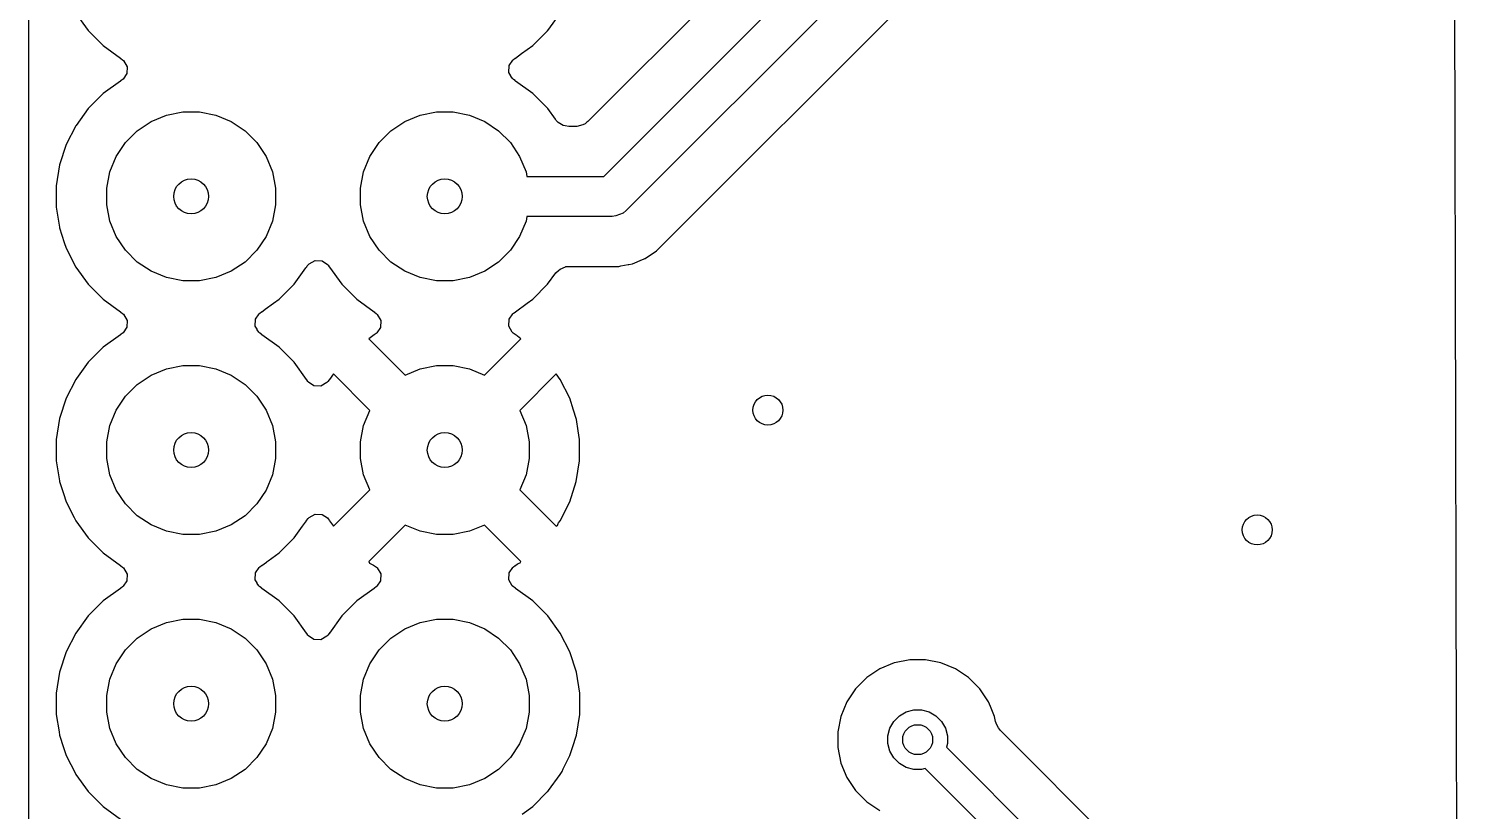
# Model space of a CAD drawing. Header units: inches. Extents: x -1.73 to 1.75, y 0.02 to 4.69.
# Drawn here: x -1.386 to -0.816, y 3.425 to 3.733 of the extents above; entities that cross this region are included whole.
import ezdxf

# ---------------------------------------------------------------- set-up
doc = ezdxf.new("R2010")
doc.units = ezdxf.units.IN
doc.header["$MEASUREMENT"] = 0
doc.layers.add('BLACK', color=250, linetype='CONTINUOUS')

msp = doc.modelspace()

# ---------------------------------------------------------------- linework, layer by layer
at = {"layer": 'BLACK', "linetype": 'CONTINUOUS'}
for p, q in [((-1.38581, 2.44965), (-1.38581, 4.67944)), ((-1.15917, 3.6748), (-0.64951, 4.18446)), ((-0.63837, 4.17333), (-1.15034, 3.66136)), ((-0.81702, 4.04482), (-1.1654, 3.69643)), ((-0.82418, 3.94788), (-0.82309, 3.45975)), ((-1.13833, 3.64551), (-1.01197, 3.77186)), ((-1.36732, 3.73906), (-1.36241, 3.73229)), ((-1.18129, 3.73229), (-1.17638, 3.73906)), ((-1.36241, 3.73229), (-1.35649, 3.72637)), ((-1.18718, 3.72641), (-1.18133, 3.73226)), ((-1.18133, 3.73226), (-1.1813, 3.73229)), ((-1.1813, 3.73229), (-1.18129, 3.73229)), ((-1.35649, 3.72637), (-1.34972, 3.72145)), ((-1.19398, 3.72145), (-1.19156, 3.72322)), ((-1.19156, 3.72322), (-1.18721, 3.72637)), ((-1.18721, 3.72638), (-1.18718, 3.72641)), ((-1.18721, 3.72637), (-1.18721, 3.72638)), ((-1.18721, 3.72637), (-1.18721, 3.72637)), ((-1.34972, 3.72145), (-1.34972, 3.72145)), ((-1.34972, 3.72145), (-1.3497, 3.72144)), ((-1.3497, 3.72144), (-1.34964, 3.7214)), ((-1.34964, 3.7214), (-1.34956, 3.72134)), ((-1.34956, 3.72134), (-1.34956, 3.72134)), ((-1.34956, 3.72134), (-1.3489, 3.72083)), ((-1.3489, 3.72083), (-1.34849, 3.72045)), ((-1.34849, 3.72045), (-1.3471, 3.71807)), ((-1.3471, 3.71807), (-1.34722, 3.71532)), ((-1.1966, 3.71579), (-1.19648, 3.71853)), ((-1.19648, 3.71853), (-1.19505, 3.72065)), ((-1.19505, 3.72065), (-1.19477, 3.72089)), ((-1.19477, 3.72089), (-1.19413, 3.72137)), ((-1.19413, 3.72137), (-1.19398, 3.72145)), ((-1.19398, 3.72145), (-1.19398, 3.72145)), ((-1.34972, 3.7124), (-1.35649, 3.70748)), ((-1.34957, 3.71249), (-1.34972, 3.7124)), ((-1.34893, 3.71296), (-1.34957, 3.71249)), ((-1.34865, 3.71321), (-1.34893, 3.71296)), ((-1.34722, 3.71532), (-1.34865, 3.71321)), ((-1.19586, 3.71453), (-1.1966, 3.71579)), ((-1.19585, 3.71446), (-1.19586, 3.71453)), ((-1.19577, 3.71436), (-1.19585, 3.71446)), ((-1.19521, 3.71341), (-1.19577, 3.71436)), ((-1.1948, 3.71303), (-1.19521, 3.71341)), ((-1.19415, 3.71257), (-1.1948, 3.71303)), ((-1.19412, 3.71254), (-1.19415, 3.71257)), ((-1.19414, 3.71252), (-1.19412, 3.71254)), ((-1.19401, 3.71242), (-1.19414, 3.71252)), ((-1.19398, 3.7124), (-1.19401, 3.71242)), ((-1.19401, 3.71242), (-1.19401, 3.71242)), ((-1.18721, 3.70748), (-1.19398, 3.7124)), ((-1.35649, 3.70748), (-1.36241, 3.70157)), ((-1.18129, 3.70157), (-1.18721, 3.70748)), ((-1.18721, 3.70748), (-1.18721, 3.70748)), ((-1.36241, 3.70157), (-1.36721, 3.69495)), ((-1.36241, 3.70157), (-1.36241, 3.70157)), ((-1.33156, 3.69895), (-1.32513, 3.70023)), ((-1.32513, 3.70023), (-1.31857, 3.70023)), ((-1.31857, 3.70023), (-1.31214, 3.69895)), ((-1.23156, 3.69895), (-1.22513, 3.70023)), ((-1.22513, 3.70023), (-1.21857, 3.70023)), ((-1.21857, 3.70023), (-1.21214, 3.69895)), ((-1.17821, 3.69732), (-1.18129, 3.70157)), ((-1.18129, 3.70157), (-1.18129, 3.70157)), ((-1.36732, 3.6948), (-1.37112, 3.68734)), ((-1.36721, 3.69495), (-1.36732, 3.6948)), ((-1.34308, 3.6928), (-1.33763, 3.69644)), ((-1.33763, 3.69644), (-1.33156, 3.69895)), ((-1.31214, 3.69895), (-1.30608, 3.69644)), ((-1.30608, 3.69644), (-1.30062, 3.6928)), ((-1.24308, 3.6928), (-1.23763, 3.69644)), ((-1.23763, 3.69644), (-1.23156, 3.69895)), ((-1.21214, 3.69895), (-1.20608, 3.69644)), ((-1.20608, 3.69644), (-1.20062, 3.6928)), ((-1.1779, 3.69689), (-1.17821, 3.69732)), ((-1.1773, 3.69621), (-1.1779, 3.69689)), ((-1.17717, 3.69609), (-1.1773, 3.69621)), ((-1.17519, 3.69495), (-1.17717, 3.69609)), ((-1.17435, 3.69471), (-1.17519, 3.69495)), ((-1.17298, 3.69451), (-1.17435, 3.69471)), ((-1.16976, 3.69451), (-1.17298, 3.69451)), ((-1.16742, 3.69511), (-1.16976, 3.69451)), ((-1.16652, 3.6956), (-1.16742, 3.69511)), ((-1.16583, 3.6962), (-1.16652, 3.6956)), ((-1.1654, 3.69643), (-1.16583, 3.6962)), ((-1.34772, 3.68816), (-1.34308, 3.6928)), ((-1.30062, 3.6928), (-1.29598, 3.68816)), ((-1.24772, 3.68816), (-1.24308, 3.6928)), ((-1.20062, 3.6928), (-1.19598, 3.68816)), ((-1.37112, 3.68734), (-1.37371, 3.67938)), ((-1.35136, 3.6827), (-1.34772, 3.68816)), ((-1.29598, 3.68816), (-1.29234, 3.6827)), ((-1.25136, 3.6827), (-1.24772, 3.68816)), ((-1.19598, 3.68816), (-1.19234, 3.6827)), ((-1.37371, 3.67938), (-1.37502, 3.67111)), ((-1.35387, 3.67664), (-1.35136, 3.6827)), ((-1.29234, 3.6827), (-1.28983, 3.67664)), ((-1.25387, 3.67664), (-1.25136, 3.6827)), ((-1.19234, 3.6827), (-1.18983, 3.67664)), ((-1.35515, 3.67021), (-1.35387, 3.67664)), ((-1.28983, 3.67664), (-1.28855, 3.67021)), ((-1.25515, 3.67021), (-1.25387, 3.67664)), ((-1.18983, 3.67664), (-1.18946, 3.6748)), ((-1.18946, 3.6748), (-1.15917, 3.6748)), ((-1.37502, 3.67111), (-1.37502, 3.66274)), ((-1.35515, 3.66365), (-1.35515, 3.67021)), ((-1.28855, 3.67021), (-1.28855, 3.66365)), ((-1.25515, 3.66365), (-1.25515, 3.67021)), ((-1.37502, 3.66274), (-1.37377, 3.65486)), ((-1.35387, 3.65721), (-1.35515, 3.66365)), ((-1.28855, 3.66365), (-1.28983, 3.65721)), ((-1.25387, 3.65721), (-1.25515, 3.66365)), ((-1.15153, 3.66038), (-1.15437, 3.65921)), ((-1.15034, 3.66136), (-1.15153, 3.66038)), ((-1.37377, 3.65486), (-1.37371, 3.65448)), ((-1.35136, 3.65115), (-1.35387, 3.65721)), ((-1.28983, 3.65721), (-1.29234, 3.65115)), ((-1.25136, 3.65115), (-1.25387, 3.65721)), ((-1.18983, 3.65721), (-1.19234, 3.65115)), ((-1.18946, 3.65906), (-1.18983, 3.65721)), ((-1.15591, 3.65906), (-1.18946, 3.65906)), ((-1.15437, 3.65921), (-1.15591, 3.65906)), ((-1.37371, 3.65448), (-1.37186, 3.64877)), ((-1.34772, 3.6457), (-1.35136, 3.65115)), ((-1.29234, 3.65115), (-1.29598, 3.6457)), ((-1.24772, 3.6457), (-1.25136, 3.65115)), ((-1.19234, 3.65115), (-1.19598, 3.6457)), ((-1.37186, 3.64877), (-1.37112, 3.64652)), ((-1.37112, 3.64652), (-1.37112, 3.64652)), ((-1.37112, 3.64652), (-1.36734, 3.63909)), ((-1.34308, 3.64106), (-1.34772, 3.6457)), ((-1.29598, 3.6457), (-1.30062, 3.64106)), ((-1.24308, 3.64106), (-1.24772, 3.6457)), ((-1.19598, 3.6457), (-1.20062, 3.64106)), ((-1.14284, 3.64249), (-1.13833, 3.64551)), ((-1.36734, 3.63909), (-1.36732, 3.63906)), ((-1.36732, 3.63906), (-1.36241, 3.63229)), ((-1.33763, 3.63742), (-1.34308, 3.64106)), ((-1.30062, 3.64106), (-1.30608, 3.63742)), ((-1.28129, 3.63229), (-1.2766, 3.63875)), ((-1.2766, 3.63875), (-1.27626, 3.63922)), ((-1.2766, 3.63875), (-1.2766, 3.63875)), ((-1.27626, 3.63922), (-1.27606, 3.6395)), ((-1.27626, 3.63922), (-1.27626, 3.63922)), ((-1.27606, 3.6395), (-1.27566, 3.63998)), ((-1.27566, 3.63998), (-1.27537, 3.64029)), ((-1.27537, 3.64029), (-1.27299, 3.64167)), ((-1.27299, 3.64167), (-1.27024, 3.64156)), ((-1.27024, 3.64156), (-1.26813, 3.64013)), ((-1.26813, 3.64013), (-1.26789, 3.63985)), ((-1.26789, 3.63985), (-1.26785, 3.63978)), ((-1.26785, 3.63978), (-1.26741, 3.63921)), ((-1.26741, 3.63921), (-1.26732, 3.63906)), ((-1.26732, 3.63906), (-1.26241, 3.63229)), ((-1.23763, 3.63742), (-1.24308, 3.64106)), ((-1.20062, 3.64106), (-1.20608, 3.63742)), ((-1.17804, 3.63677), (-1.17707, 3.63777)), ((-1.17707, 3.63777), (-1.17638, 3.6383)), ((-1.17638, 3.6383), (-1.1743, 3.63923)), ((-1.1743, 3.63923), (-1.17413, 3.63927)), ((-1.17413, 3.63927), (-1.17322, 3.63935)), ((-1.17322, 3.63935), (-1.15319, 3.63935)), ((-1.15319, 3.63935), (-1.15245, 3.6395)), ((-1.15245, 3.6395), (-1.1496, 3.64006)), ((-1.1496, 3.64006), (-1.14925, 3.64013)), ((-1.1496, 3.64006), (-1.1496, 3.64006)), ((-1.14925, 3.64013), (-1.14786, 3.64041)), ((-1.14786, 3.64041), (-1.14386, 3.64207)), ((-1.14386, 3.64207), (-1.14349, 3.64222)), ((-1.14386, 3.64207), (-1.14386, 3.64207)), ((-1.14386, 3.64207), (-1.14386, 3.64207)), ((-1.14349, 3.64222), (-1.143, 3.64242)), ((-1.143, 3.64242), (-1.14286, 3.64247)), ((-1.14286, 3.64247), (-1.14284, 3.64249)), ((-1.14284, 3.64249), (-1.14284, 3.64249)), ((-1.14284, 3.64249), (-1.14284, 3.64249)), ((-1.14284, 3.64249), (-1.14284, 3.64249)), ((-1.36241, 3.63229), (-1.35649, 3.62637)), ((-1.33156, 3.63491), (-1.33763, 3.63742)), ((-1.32513, 3.63363), (-1.33156, 3.63491)), ((-1.31857, 3.63363), (-1.32513, 3.63363)), ((-1.31214, 3.63491), (-1.31857, 3.63363)), ((-1.30608, 3.63742), (-1.31214, 3.63491)), ((-1.28718, 3.62641), (-1.28133, 3.63226)), ((-1.28133, 3.63226), (-1.2813, 3.63229)), ((-1.2813, 3.63229), (-1.2813, 3.63229)), ((-1.2813, 3.63229), (-1.2813, 3.63229)), ((-1.2813, 3.63229), (-1.2813, 3.63229)), ((-1.2813, 3.63229), (-1.28129, 3.63229)), ((-1.26241, 3.63229), (-1.25649, 3.62637)), ((-1.23156, 3.63491), (-1.23763, 3.63742)), ((-1.22513, 3.63363), (-1.23156, 3.63491)), ((-1.21857, 3.63363), (-1.22513, 3.63363)), ((-1.21214, 3.63491), (-1.21857, 3.63363)), ((-1.20608, 3.63742), (-1.21214, 3.63491)), ((-1.18718, 3.6264), (-1.1813, 3.63229)), ((-1.1813, 3.63229), (-1.17804, 3.63677)), ((-1.35649, 3.62637), (-1.34972, 3.62145)), ((-1.28939, 3.62479), (-1.28721, 3.62637)), ((-1.28721, 3.62638), (-1.28718, 3.62641)), ((-1.28721, 3.62637), (-1.28721, 3.62638)), ((-1.28721, 3.62637), (-1.28721, 3.62637)), ((-1.25649, 3.62637), (-1.24969, 3.62143)), ((-1.18939, 3.62479), (-1.18721, 3.62637)), ((-1.18721, 3.62638), (-1.18718, 3.6264)), ((-1.18721, 3.62637), (-1.18721, 3.62638)), ((-1.18721, 3.62637), (-1.18721, 3.62637)), ((-1.34972, 3.62145), (-1.34972, 3.62145)), ((-1.34972, 3.62145), (-1.3497, 3.62144)), ((-1.3497, 3.62144), (-1.34964, 3.6214)), ((-1.34964, 3.6214), (-1.34956, 3.62134)), ((-1.34956, 3.62134), (-1.34956, 3.62134)), ((-1.34956, 3.62134), (-1.3489, 3.62083)), ((-1.3489, 3.62083), (-1.34849, 3.62045)), ((-1.34849, 3.62045), (-1.3471, 3.61807)), ((-1.29648, 3.61854), (-1.29505, 3.62065)), ((-1.29505, 3.62065), (-1.29477, 3.62089)), ((-1.29477, 3.62089), (-1.29413, 3.62137)), ((-1.29413, 3.62137), (-1.29398, 3.62145)), ((-1.29398, 3.62145), (-1.29341, 3.62187)), ((-1.29398, 3.62145), (-1.29398, 3.62145)), ((-1.29341, 3.62187), (-1.29266, 3.62242)), ((-1.29266, 3.62242), (-1.28939, 3.62479)), ((-1.24969, 3.62143), (-1.24963, 3.6214)), ((-1.24963, 3.6214), (-1.2496, 3.62137)), ((-1.2496, 3.62137), (-1.2496, 3.62137)), ((-1.2496, 3.62137), (-1.24955, 3.62134)), ((-1.24955, 3.62134), (-1.24956, 3.62133)), ((-1.24956, 3.62133), (-1.24887, 3.62081)), ((-1.24887, 3.62081), (-1.24847, 3.62044)), ((-1.24847, 3.62044), (-1.24708, 3.61806)), ((-1.1965, 3.61852), (-1.19508, 3.62064)), ((-1.19508, 3.62064), (-1.1948, 3.62088)), ((-1.1948, 3.62088), (-1.19413, 3.62133)), ((-1.19415, 3.62135), (-1.19398, 3.62145)), ((-1.19413, 3.62133), (-1.19415, 3.62135)), ((-1.19398, 3.62145), (-1.18939, 3.62479)), ((-1.19398, 3.62145), (-1.19398, 3.62145)), ((-1.34722, 3.61532), (-1.34865, 3.61321)), ((-1.3471, 3.61807), (-1.34722, 3.61532)), ((-1.2966, 3.61579), (-1.29648, 3.61854)), ((-1.29586, 3.61453), (-1.2966, 3.61579)), ((-1.2472, 3.61531), (-1.24862, 3.6132)), ((-1.24708, 3.61806), (-1.2472, 3.61531)), ((-1.19662, 3.61578), (-1.1965, 3.61852)), ((-1.19523, 3.6134), (-1.19662, 3.61578)), ((-1.34972, 3.6124), (-1.35649, 3.60748)), ((-1.34957, 3.61249), (-1.34972, 3.6124)), ((-1.34893, 3.61296), (-1.34957, 3.61249)), ((-1.34865, 3.61321), (-1.34893, 3.61296)), ((-1.29585, 3.61445), (-1.29586, 3.61453)), ((-1.29576, 3.61436), (-1.29585, 3.61445)), ((-1.29521, 3.61341), (-1.29576, 3.61436)), ((-1.2948, 3.61303), (-1.29521, 3.61341)), ((-1.29414, 3.61257), (-1.2948, 3.61303)), ((-1.29412, 3.61254), (-1.29414, 3.61257)), ((-1.29414, 3.61252), (-1.29412, 3.61254)), ((-1.29401, 3.61242), (-1.29414, 3.61252)), ((-1.294, 3.61242), (-1.29401, 3.61242)), ((-1.29398, 3.6124), (-1.294, 3.61242)), ((-1.28721, 3.60748), (-1.29398, 3.6124)), ((-1.29398, 3.6124), (-1.29398, 3.6124)), ((-1.29398, 3.6124), (-1.29398, 3.6124)), ((-1.29398, 3.6124), (-1.29398, 3.6124)), ((-1.24971, 3.61239), (-1.25184, 3.61084)), ((-1.25184, 3.61084), (-1.25184, 3.61084)), ((-1.25184, 3.61084), (-1.2375, 3.5965)), ((-1.24964, 3.61242), (-1.24971, 3.61239)), ((-1.24891, 3.61295), (-1.24964, 3.61242)), ((-1.24862, 3.6132), (-1.24891, 3.61295)), ((-1.2062, 3.5965), (-1.19186, 3.61084)), ((-1.19486, 3.61305), (-1.19523, 3.6134)), ((-1.19372, 3.61225), (-1.19486, 3.61305)), ((-1.19343, 3.6121), (-1.19372, 3.61225)), ((-1.19321, 3.61182), (-1.19343, 3.6121)), ((-1.19186, 3.61084), (-1.19321, 3.61182)), ((-1.19186, 3.61084), (-1.19186, 3.61084)), ((-1.35649, 3.60748), (-1.36241, 3.60157)), ((-1.28129, 3.60157), (-1.28721, 3.60748)), ((-1.36241, 3.60157), (-1.36708, 3.59513)), ((-1.36241, 3.60157), (-1.36241, 3.60157)), ((-1.33763, 3.59644), (-1.33156, 3.59895)), ((-1.33156, 3.59895), (-1.32513, 3.60023)), ((-1.32513, 3.60023), (-1.31857, 3.60023)), ((-1.31857, 3.60023), (-1.31214, 3.59895)), ((-1.31214, 3.59895), (-1.30608, 3.59644)), ((-1.27637, 3.59479), (-1.28129, 3.60157)), ((-1.2375, 3.5965), (-1.23156, 3.59895)), ((-1.23156, 3.59895), (-1.22513, 3.60023)), ((-1.22513, 3.60023), (-1.21857, 3.60023)), ((-1.21857, 3.60023), (-1.21214, 3.59895)), ((-1.21214, 3.59895), (-1.2062, 3.5965)), ((-1.36732, 3.5948), (-1.37112, 3.58734)), ((-1.36708, 3.59513), (-1.36732, 3.5948)), ((-1.34772, 3.58816), (-1.34308, 3.5928)), ((-1.34308, 3.5928), (-1.33763, 3.59644)), ((-1.30608, 3.59644), (-1.30062, 3.5928)), ((-1.30062, 3.5928), (-1.29598, 3.58816)), ((-1.27636, 3.59476), (-1.27637, 3.59479)), ((-1.27628, 3.59464), (-1.27636, 3.59476)), ((-1.2758, 3.59398), (-1.27628, 3.59464)), ((-1.27556, 3.5937), (-1.2758, 3.59398)), ((-1.27345, 3.59228), (-1.27556, 3.5937)), ((-1.2707, 3.59216), (-1.27345, 3.59228)), ((-1.26832, 3.59355), (-1.2707, 3.59216)), ((-1.26794, 3.59395), (-1.26832, 3.59355)), ((-1.2674, 3.59467), (-1.26794, 3.59395)), ((-1.26739, 3.59467), (-1.2674, 3.59467)), ((-1.26731, 3.59479), (-1.26739, 3.59467)), ((-1.26576, 3.59692), (-1.26731, 3.59479)), ((-1.25142, 3.58258), (-1.26576, 3.59692)), ((-1.26576, 3.59692), (-1.26576, 3.59692)), ((-1.17794, 3.59692), (-1.19228, 3.58258)), ((-1.17639, 3.59479), (-1.17794, 3.59692)), ((-1.17794, 3.59692), (-1.17794, 3.59692)), ((-1.17794, 3.59692), (-1.17794, 3.59692)), ((-1.17259, 3.58733), (-1.17639, 3.59479)), ((-1.37112, 3.58734), (-1.37371, 3.57938)), ((-1.35136, 3.5827), (-1.34772, 3.58816)), ((-1.29598, 3.58816), (-1.29234, 3.5827)), ((-1.17108, 3.58268), (-1.17259, 3.58733)), ((-1.35387, 3.57664), (-1.35136, 3.5827)), ((-1.29234, 3.5827), (-1.28983, 3.57664)), ((-1.25387, 3.57664), (-1.25142, 3.58258)), ((-1.19228, 3.58258), (-1.18983, 3.57664)), ((-1.17001, 3.57938), (-1.17108, 3.58268)), ((-1.37371, 3.57938), (-1.37502, 3.57111)), ((-1.35515, 3.57021), (-1.35387, 3.57664)), ((-1.28983, 3.57664), (-1.28855, 3.57021)), ((-1.25515, 3.57021), (-1.25387, 3.57664)), ((-1.18983, 3.57664), (-1.18855, 3.57021)), ((-1.16995, 3.579), (-1.17001, 3.57938)), ((-1.16924, 3.57453), (-1.16995, 3.579)), ((-1.16995, 3.579), (-1.16995, 3.579)), ((-1.16995, 3.579), (-1.16995, 3.579)), ((-1.37502, 3.57111), (-1.37502, 3.56274)), ((-1.35515, 3.56365), (-1.35515, 3.57021)), ((-1.28855, 3.57021), (-1.28855, 3.56365)), ((-1.25515, 3.56365), (-1.25515, 3.57021)), ((-1.18855, 3.57021), (-1.18855, 3.56365)), ((-1.1687, 3.57111), (-1.16924, 3.57453)), ((-1.1687, 3.56275), (-1.1687, 3.57111)), ((-1.35387, 3.55721), (-1.35515, 3.56365)), ((-1.28855, 3.56365), (-1.28983, 3.55721)), ((-1.25387, 3.55721), (-1.25515, 3.56365)), ((-1.18855, 3.56365), (-1.18983, 3.55721)), ((-1.37502, 3.56274), (-1.37377, 3.55484)), ((-1.17001, 3.55448), (-1.1687, 3.56275)), ((-1.37377, 3.55484), (-1.37371, 3.55448)), ((-1.37371, 3.55448), (-1.37371, 3.55448)), ((-1.37371, 3.55448), (-1.37371, 3.55448)), ((-1.37371, 3.55448), (-1.37371, 3.55448)), ((-1.37371, 3.55448), (-1.37221, 3.54986)), ((-1.35136, 3.55115), (-1.35387, 3.55721)), ((-1.28983, 3.55721), (-1.29234, 3.55115)), ((-1.25142, 3.55128), (-1.25387, 3.55721)), ((-1.18983, 3.55721), (-1.19228, 3.55128)), ((-1.17259, 3.54653), (-1.17001, 3.55448)), ((-1.17001, 3.55448), (-1.17001, 3.55448)), ((-1.37221, 3.54986), (-1.37112, 3.54652)), ((-1.37112, 3.54652), (-1.36796, 3.54031)), ((-1.34772, 3.5457), (-1.35136, 3.55115)), ((-1.29234, 3.55115), (-1.29598, 3.5457)), ((-1.26576, 3.53694), (-1.25142, 3.55128)), ((-1.19228, 3.55128), (-1.17794, 3.53694)), ((-1.17639, 3.53907), (-1.17259, 3.54653)), ((-1.34308, 3.54106), (-1.34772, 3.5457)), ((-1.33763, 3.53742), (-1.34308, 3.54106)), ((-1.30062, 3.54106), (-1.30608, 3.53742)), ((-1.29598, 3.5457), (-1.30062, 3.54106)), ((-1.27536, 3.54031), (-1.27298, 3.5417)), ((-1.27298, 3.5417), (-1.27023, 3.54158)), ((-1.27023, 3.54158), (-1.26812, 3.54015)), ((-1.36796, 3.54031), (-1.36732, 3.53906)), ((-1.36732, 3.53906), (-1.36241, 3.53229)), ((-1.33156, 3.53491), (-1.33763, 3.53742)), ((-1.32513, 3.53363), (-1.33156, 3.53491)), ((-1.31214, 3.53491), (-1.31857, 3.53363)), ((-1.30608, 3.53742), (-1.31214, 3.53491)), ((-1.28129, 3.53229), (-1.27792, 3.53694)), ((-1.27792, 3.53694), (-1.27638, 3.53906)), ((-1.27792, 3.53694), (-1.27792, 3.53694)), ((-1.27792, 3.53694), (-1.27792, 3.53694)), ((-1.27638, 3.53906), (-1.27635, 3.53911)), ((-1.27638, 3.53906), (-1.27638, 3.53906)), ((-1.27635, 3.53911), (-1.27573, 3.53991)), ((-1.27573, 3.53991), (-1.27566, 3.53998)), ((-1.27566, 3.53998), (-1.27536, 3.54031)), ((-1.26812, 3.54015), (-1.26788, 3.53988)), ((-1.26788, 3.53988), (-1.26741, 3.53923)), ((-1.26741, 3.53923), (-1.26731, 3.53907)), ((-1.26731, 3.53907), (-1.26576, 3.53694)), ((-1.26576, 3.53694), (-1.26576, 3.53694)), ((-1.2375, 3.53736), (-1.25184, 3.52302)), ((-1.23156, 3.53491), (-1.2375, 3.53736)), ((-1.22513, 3.53363), (-1.23156, 3.53491)), ((-1.21214, 3.53491), (-1.21857, 3.53363)), ((-1.2062, 3.53736), (-1.21214, 3.53491)), ((-1.19186, 3.52302), (-1.2062, 3.53736)), ((-1.17794, 3.53694), (-1.17741, 3.53716)), ((-1.17794, 3.53694), (-1.17794, 3.53694)), ((-1.17794, 3.53694), (-1.17794, 3.53694)), ((-1.17794, 3.53694), (-1.17794, 3.53694)), ((-1.17741, 3.53716), (-1.17717, 3.53799)), ((-1.17717, 3.53799), (-1.17701, 3.53822)), ((-1.17701, 3.53822), (-1.1764, 3.53906)), ((-1.1764, 3.53906), (-1.17639, 3.53907)), ((-1.36241, 3.53229), (-1.35649, 3.52637)), ((-1.31857, 3.53363), (-1.32513, 3.53363)), ((-1.28718, 3.52641), (-1.28133, 3.53226)), ((-1.28133, 3.53226), (-1.2813, 3.53229)), ((-1.2813, 3.53229), (-1.28129, 3.53229)), ((-1.21857, 3.53363), (-1.22513, 3.53363)), ((-1.35649, 3.52637), (-1.34972, 3.52145)), ((-1.29146, 3.52329), (-1.28721, 3.52637)), ((-1.28721, 3.52638), (-1.28718, 3.52641)), ((-1.28721, 3.52637), (-1.28721, 3.52638)), ((-1.28721, 3.52637), (-1.28721, 3.52637)), ((-1.28721, 3.52637), (-1.28721, 3.52637)), ((-1.28721, 3.52637), (-1.28721, 3.52637)), ((-1.34972, 3.52145), (-1.34972, 3.52145)), ((-1.34972, 3.52145), (-1.3497, 3.52144)), ((-1.3497, 3.52144), (-1.34964, 3.5214)), ((-1.34964, 3.5214), (-1.34956, 3.52134)), ((-1.34956, 3.52134), (-1.34956, 3.52134)), ((-1.34956, 3.52134), (-1.3489, 3.52083)), ((-1.3489, 3.52083), (-1.34849, 3.52045)), ((-1.34849, 3.52045), (-1.3471, 3.51807)), ((-1.3471, 3.51807), (-1.34722, 3.51532)), ((-1.2966, 3.51579), (-1.29648, 3.51853)), ((-1.29648, 3.51853), (-1.29505, 3.52065)), ((-1.29505, 3.52065), (-1.29477, 3.52089)), ((-1.29477, 3.52089), (-1.29413, 3.52137)), ((-1.29413, 3.52137), (-1.29398, 3.52145)), ((-1.29398, 3.52145), (-1.29218, 3.52276)), ((-1.29398, 3.52145), (-1.29398, 3.52145)), ((-1.29218, 3.52276), (-1.29183, 3.52302)), ((-1.29183, 3.52302), (-1.29146, 3.52329)), ((-1.25184, 3.52302), (-1.25184, 3.52302)), ((-1.25184, 3.52302), (-1.25184, 3.52302)), ((-1.25184, 3.52302), (-1.25152, 3.5224)), ((-1.25152, 3.5224), (-1.24998, 3.52161)), ((-1.24998, 3.52161), (-1.24884, 3.52081)), ((-1.24884, 3.52081), (-1.24847, 3.52046)), ((-1.24847, 3.52046), (-1.24708, 3.51808)), ((-1.24708, 3.51808), (-1.2472, 3.51533)), ((-1.19662, 3.5158), (-1.1965, 3.51855)), ((-1.1965, 3.51855), (-1.19508, 3.52066)), ((-1.19508, 3.52066), (-1.1948, 3.5209)), ((-1.1948, 3.5209), (-1.19415, 3.52137)), ((-1.19415, 3.52137), (-1.19399, 3.52147)), ((-1.19399, 3.52147), (-1.19314, 3.52209)), ((-1.19399, 3.52147), (-1.19399, 3.52147)), ((-1.19314, 3.52209), (-1.19209, 3.52246)), ((-1.19209, 3.52246), (-1.19186, 3.52302)), ((-1.34972, 3.5124), (-1.35649, 3.50748)), ((-1.34957, 3.51249), (-1.34972, 3.5124)), ((-1.34893, 3.51296), (-1.34957, 3.51249)), ((-1.34865, 3.51321), (-1.34893, 3.51296)), ((-1.34722, 3.51532), (-1.34865, 3.51321)), ((-1.29586, 3.51453), (-1.2966, 3.51579)), ((-1.29585, 3.51446), (-1.29586, 3.51453)), ((-1.29577, 3.51436), (-1.29585, 3.51446)), ((-1.29521, 3.51341), (-1.29577, 3.51436)), ((-1.2948, 3.51303), (-1.29521, 3.51341)), ((-1.29414, 3.51257), (-1.2948, 3.51303)), ((-1.29412, 3.51254), (-1.29414, 3.51257)), ((-1.29414, 3.51252), (-1.29412, 3.51254)), ((-1.29401, 3.51242), (-1.29414, 3.51252)), ((-1.29398, 3.5124), (-1.29401, 3.51242)), ((-1.29401, 3.51242), (-1.29401, 3.51242)), ((-1.28721, 3.50748), (-1.29398, 3.5124)), ((-1.24972, 3.5124), (-1.25649, 3.50748)), ((-1.24955, 3.5125), (-1.24972, 3.5124)), ((-1.2489, 3.51298), (-1.24957, 3.51253)), ((-1.24957, 3.51253), (-1.24955, 3.5125)), ((-1.24862, 3.51322), (-1.2489, 3.51298)), ((-1.2472, 3.51533), (-1.24862, 3.51322)), ((-1.19523, 3.51342), (-1.19662, 3.5158)), ((-1.19483, 3.51305), (-1.19523, 3.51342)), ((-1.19403, 3.51243), (-1.19483, 3.51305)), ((-1.19398, 3.5124), (-1.19403, 3.51243)), ((-1.18721, 3.50748), (-1.19398, 3.5124)), ((-1.19398, 3.5124), (-1.19398, 3.5124)), ((-1.35649, 3.50748), (-1.36241, 3.50157)), ((-1.28129, 3.50157), (-1.28721, 3.50748)), ((-1.28721, 3.50748), (-1.28721, 3.50748)), ((-1.25649, 3.50748), (-1.26241, 3.50157)), ((-1.18129, 3.50157), (-1.18721, 3.50748)), ((-1.18721, 3.50748), (-1.18721, 3.50748)), ((-1.36241, 3.50157), (-1.36732, 3.4948)), ((-1.27638, 3.4948), (-1.28129, 3.50157)), ((-1.26241, 3.50157), (-1.26732, 3.4948)), ((-1.26241, 3.50157), (-1.26241, 3.50157)), ((-1.17638, 3.4948), (-1.18129, 3.50157)), ((-1.34308, 3.4928), (-1.33763, 3.49644)), ((-1.33763, 3.49644), (-1.33156, 3.49895)), ((-1.33156, 3.49895), (-1.32513, 3.50023)), ((-1.32513, 3.50023), (-1.31857, 3.50023)), ((-1.31857, 3.50023), (-1.31214, 3.49895)), ((-1.31214, 3.49895), (-1.30608, 3.49644)), ((-1.30608, 3.49644), (-1.30062, 3.4928)), ((-1.24308, 3.4928), (-1.23763, 3.49644)), ((-1.23763, 3.49644), (-1.23156, 3.49895)), ((-1.23156, 3.49895), (-1.22513, 3.50023)), ((-1.22513, 3.50023), (-1.21857, 3.50023)), ((-1.21857, 3.50023), (-1.21214, 3.49895)), ((-1.21214, 3.49895), (-1.20608, 3.49644)), ((-1.20608, 3.49644), (-1.20062, 3.4928)), ((-1.36732, 3.4948), (-1.37112, 3.48734)), ((-1.34772, 3.48816), (-1.34308, 3.4928)), ((-1.30062, 3.4928), (-1.29598, 3.48816)), ((-1.27629, 3.49465), (-1.27638, 3.4948)), ((-1.27638, 3.4948), (-1.27638, 3.4948)), ((-1.27638, 3.4948), (-1.27638, 3.4948)), ((-1.27582, 3.49401), (-1.27629, 3.49465)), ((-1.27557, 3.49373), (-1.27582, 3.49401)), ((-1.27346, 3.4923), (-1.27557, 3.49373)), ((-1.27071, 3.49218), (-1.27346, 3.4923)), ((-1.26833, 3.49357), (-1.27071, 3.49218)), ((-1.26795, 3.49397), (-1.26833, 3.49357)), ((-1.26744, 3.49464), (-1.26795, 3.49397)), ((-1.26738, 3.49472), (-1.26744, 3.49464)), ((-1.26744, 3.49464), (-1.26744, 3.49464)), ((-1.26734, 3.49478), (-1.26738, 3.49472)), ((-1.26733, 3.4948), (-1.26734, 3.49478)), ((-1.26732, 3.4948), (-1.26733, 3.4948)), ((-1.26732, 3.4948), (-1.26732, 3.4948)), ((-1.24772, 3.48816), (-1.24308, 3.4928)), ((-1.20062, 3.4928), (-1.19598, 3.48816)), ((-1.17637, 3.49478), (-1.17638, 3.4948)), ((-1.17258, 3.48734), (-1.17637, 3.49478)), ((-1.37112, 3.48734), (-1.37371, 3.47938)), ((-1.35136, 3.4827), (-1.34772, 3.48816)), ((-1.29598, 3.48816), (-1.29234, 3.4827)), ((-1.25136, 3.4827), (-1.24772, 3.48816)), ((-1.19598, 3.48816), (-1.19234, 3.4827)), ((-1.16999, 3.47938), (-1.17258, 3.48734)), ((-1.03854, 3.48427), (-1.04462, 3.48306)), ((-1.03233, 3.48427), (-1.03854, 3.48427)), ((-1.03854, 3.48427), (-1.03854, 3.48427)), ((-1.03854, 3.48427), (-1.03854, 3.48427)), ((-1.02624, 3.48306), (-1.03233, 3.48427)), ((-1.03233, 3.48427), (-1.03233, 3.48427)), ((-1.03233, 3.48427), (-1.03233, 3.48427)), ((-1.37371, 3.47938), (-1.37502, 3.47111)), ((-1.35387, 3.47664), (-1.35136, 3.4827)), ((-1.29234, 3.4827), (-1.28983, 3.47664)), ((-1.25387, 3.47664), (-1.25136, 3.4827)), ((-1.19234, 3.4827), (-1.18983, 3.47664)), ((-1.16868, 3.47111), (-1.16999, 3.47938)), ((-1.05036, 3.48068), (-1.05552, 3.47724)), ((-1.04463, 3.48306), (-1.05036, 3.48069)), ((-1.05036, 3.48069), (-1.05036, 3.48068)), ((-1.05036, 3.48068), (-1.05036, 3.48068)), ((-1.04462, 3.48306), (-1.04463, 3.48306)), ((-1.02051, 3.48069), (-1.02624, 3.48306)), ((-1.02624, 3.48306), (-1.02624, 3.48306)), ((-1.02051, 3.48068), (-1.02051, 3.48069)), ((-1.0205, 3.48068), (-1.02051, 3.48068)), ((-1.01534, 3.47724), (-1.0205, 3.48068)), ((-1.0205, 3.48068), (-1.0205, 3.48068)), ((-1.0205, 3.48068), (-1.0205, 3.48068)), ((-1.35515, 3.47021), (-1.35387, 3.47664)), ((-1.28983, 3.47664), (-1.28855, 3.47021)), ((-1.25515, 3.47021), (-1.25387, 3.47664)), ((-1.18983, 3.47664), (-1.18855, 3.47021)), ((-1.05991, 3.47285), (-1.06336, 3.46768)), ((-1.05552, 3.47724), (-1.05991, 3.47285)), ((-1.05991, 3.47285), (-1.05991, 3.47285)), ((-1.05991, 3.47285), (-1.05991, 3.47285)), ((-1.05552, 3.47724), (-1.05552, 3.47724)), ((-1.05552, 3.47724), (-1.05552, 3.47724)), ((-1.01095, 3.47285), (-1.01534, 3.47724)), ((-1.01534, 3.47724), (-1.01534, 3.47724)), ((-1.01534, 3.47724), (-1.01534, 3.47724)), ((-1.0075, 3.46768), (-1.01095, 3.47285)), ((-1.01095, 3.47285), (-1.01095, 3.47285)), ((-1.01095, 3.47285), (-1.01095, 3.47285)), ((-1.37502, 3.47111), (-1.37502, 3.46274)), ((-1.35515, 3.46365), (-1.35515, 3.47021)), ((-1.28855, 3.47021), (-1.28855, 3.46365)), ((-1.25515, 3.46365), (-1.25515, 3.47021)), ((-1.18855, 3.47021), (-1.18855, 3.46365)), ((-1.16868, 3.46274), (-1.16868, 3.47111)), ((-1.06336, 3.46768), (-1.06574, 3.46195)), ((-1.06336, 3.46768), (-1.06336, 3.46768)), ((-1.06336, 3.46768), (-1.06336, 3.46768)), ((-1.00676, 3.46589), (-1.0075, 3.46768)), ((-1.0075, 3.46768), (-1.0075, 3.46768)), ((-1.37502, 3.46274), (-1.37393, 3.45586)), ((-1.35387, 3.45721), (-1.35515, 3.46365)), ((-1.28855, 3.46365), (-1.28983, 3.45721)), ((-1.25387, 3.45721), (-1.25515, 3.46365)), ((-1.18855, 3.46365), (-1.18983, 3.45721)), ((-1.16999, 3.45448), (-1.16868, 3.46274)), ((-1.06574, 3.46195), (-1.06695, 3.45586)), ((-1.06574, 3.46195), (-1.06574, 3.46195)), ((-1.0448, 3.45995), (-1.04262, 3.46213)), ((-1.04262, 3.46213), (-1.03995, 3.46367)), ((-1.03995, 3.46367), (-1.03697, 3.46447)), ((-1.03697, 3.46447), (-1.03389, 3.46447)), ((-1.03389, 3.46447), (-1.03091, 3.46367)), ((-1.03091, 3.46367), (-1.02824, 3.46213)), ((-1.02824, 3.46213), (-1.02606, 3.45995)), ((-1.00513, 3.46195), (-1.00676, 3.46589)), ((-1.00473, 3.45996), (-1.00513, 3.46195)), ((-1.37393, 3.45586), (-1.37371, 3.45448)), ((-1.35136, 3.45115), (-1.35387, 3.45721)), ((-1.28983, 3.45721), (-1.29234, 3.45115)), ((-1.25136, 3.45115), (-1.25387, 3.45721)), ((-1.18983, 3.45721), (-1.19234, 3.45115)), ((-1.06695, 3.45586), (-1.06695, 3.44965)), ((-1.04714, 3.4543), (-1.04635, 3.45728)), ((-1.04635, 3.45728), (-1.0448, 3.45995)), ((-1.02606, 3.45995), (-1.02452, 3.45728)), ((-1.02452, 3.45728), (-1.02372, 3.4543)), ((-1.00423, 3.45857), (-1.00473, 3.45996)), ((-1.0036, 3.45742), (-1.00423, 3.45857)), ((-1.00277, 3.45631), (-1.0036, 3.45742)), ((-0.89743, 3.35097), (-1.00277, 3.45631)), ((-0.82309, 3.45975), (-0.82255, 3.22052)), ((-1.37371, 3.45448), (-1.37214, 3.44965)), ((-1.37214, 3.44965), (-1.37112, 3.44652)), ((-1.34772, 3.4457), (-1.35136, 3.45115)), ((-1.29234, 3.45115), (-1.29598, 3.4457)), ((-1.24772, 3.4457), (-1.25136, 3.45115)), ((-1.19234, 3.45115), (-1.19598, 3.4457)), ((-1.17258, 3.44652), (-1.17156, 3.44965)), ((-1.17156, 3.44965), (-1.16999, 3.45448)), ((-1.06695, 3.44965), (-1.06695, 3.44965)), ((-1.06695, 3.44965), (-1.06574, 3.44356)), ((-1.04714, 3.45121), (-1.04714, 3.4543)), ((-1.04635, 3.44824), (-1.04714, 3.45121)), ((-1.02372, 3.45121), (-1.02411, 3.44978)), ((-1.02411, 3.44978), (-0.91315, 3.33882)), ((-1.02372, 3.4543), (-1.02372, 3.45121)), ((-1.37112, 3.44652), (-1.3675, 3.43941)), ((-1.34308, 3.44106), (-1.34772, 3.4457)), ((-1.29598, 3.4457), (-1.30062, 3.44106)), ((-1.24308, 3.44106), (-1.24772, 3.4457)), ((-1.19598, 3.4457), (-1.20062, 3.44106)), ((-1.17525, 3.44128), (-1.17258, 3.44652)), ((-1.0448, 3.44557), (-1.04635, 3.44824)), ((-1.04262, 3.44339), (-1.0448, 3.44557)), ((-1.3675, 3.43941), (-1.36732, 3.43906)), ((-1.36732, 3.43906), (-1.36241, 3.43229)), ((-1.33763, 3.43742), (-1.34308, 3.44106)), ((-1.30062, 3.44106), (-1.30608, 3.43742)), ((-1.23763, 3.43742), (-1.24308, 3.44106)), ((-1.20062, 3.44106), (-1.20608, 3.43742)), ((-1.18102, 3.43267), (-1.17638, 3.43906)), ((-1.17638, 3.43906), (-1.17557, 3.44017)), ((-1.17638, 3.43906), (-1.17638, 3.43906)), ((-1.17638, 3.43906), (-1.17638, 3.43906)), ((-1.17638, 3.43906), (-1.17638, 3.43906)), ((-1.17557, 3.44017), (-1.17525, 3.44128)), ((-1.06574, 3.44356), (-1.06574, 3.44356)), ((-1.06574, 3.44356), (-1.06336, 3.43783)), ((-1.03995, 3.44184), (-1.04262, 3.44339)), ((-1.03697, 3.44105), (-1.03995, 3.44184)), ((-1.03389, 3.44105), (-1.03697, 3.44105)), ((-1.03246, 3.44143), (-1.03389, 3.44105)), ((-0.92323, 3.3322), (-1.03246, 3.44143)), ((-1.36241, 3.43229), (-1.35649, 3.42637)), ((-1.33156, 3.43491), (-1.33763, 3.43742)), ((-1.32513, 3.43363), (-1.33156, 3.43491)), ((-1.31857, 3.43363), (-1.32513, 3.43363)), ((-1.31214, 3.43491), (-1.31857, 3.43363)), ((-1.30608, 3.43742), (-1.31214, 3.43491)), ((-1.23156, 3.43491), (-1.23763, 3.43742)), ((-1.22513, 3.43363), (-1.23156, 3.43491)), ((-1.21857, 3.43363), (-1.22513, 3.43363)), ((-1.21214, 3.43491), (-1.21857, 3.43363)), ((-1.20608, 3.43742), (-1.21214, 3.43491)), ((-1.18718, 3.42641), (-1.18133, 3.43226)), ((-1.18133, 3.43226), (-1.1813, 3.43229)), ((-1.1813, 3.43229), (-1.18129, 3.43229)), ((-1.18129, 3.43229), (-1.18102, 3.43267)), ((-1.06336, 3.43783), (-1.06336, 3.43783)), ((-1.06336, 3.43783), (-1.06336, 3.43783)), ((-1.06336, 3.43783), (-1.05991, 3.43267)), ((-1.05991, 3.43267), (-1.05991, 3.43267)), ((-1.05991, 3.43267), (-1.05991, 3.43267)), ((-1.05991, 3.43267), (-1.05552, 3.42828)), ((-1.05552, 3.42828), (-1.05552, 3.42828)), ((-1.05552, 3.42828), (-1.05552, 3.42828)), ((-1.05552, 3.42828), (-1.05036, 3.42483)), ((-1.35649, 3.42637), (-1.34972, 3.42145)), ((-1.1913, 3.4234), (-1.18721, 3.42637)), ((-1.18721, 3.42638), (-1.18718, 3.42641)), ((-1.18721, 3.42637), (-1.18721, 3.42638)), ((-1.18721, 3.42637), (-1.18721, 3.42637)), ((-1.18721, 3.42637), (-1.18721, 3.42637)), ((-1.18721, 3.42637), (-1.18721, 3.42637))]:
    msp.add_line(p, q, dxfattribs=at)
at = {"layer": 'BLACK'}
for centre, radius in [((-1.32185, 3.66693), 0.00689), ((-1.22185, 3.66693), 0.00689), ((-1.09449, 3.58268), 0.00591), ((-1.32185, 3.56693), 0.00689), ((-1.22185, 3.56693), 0.00689), ((-0.90157, 3.53543), 0.00591), ((-1.32185, 3.46693), 0.00689), ((-1.22185, 3.46693), 0.00689), ((-1.03543, 3.45276), 0.00591)]:
    msp.add_circle(centre, radius, dxfattribs=at)
at = {"layer": 'WHITE'}
for centre, radius in [((-1.32185, 3.66693), 0.00689), ((-1.22185, 3.66693), 0.00689), ((-1.09449, 3.58268), 0.00591), ((-1.32185, 3.56693), 0.00689), ((-1.22185, 3.56693), 0.00689), ((-0.90157, 3.53543), 0.00591), ((-1.32185, 3.46693), 0.00689), ((-1.22185, 3.46693), 0.00689), ((-1.03543, 3.45276), 0.00591)]:
    msp.add_circle(centre, radius, dxfattribs=at)

doc.saveas('drawing.dxf')
